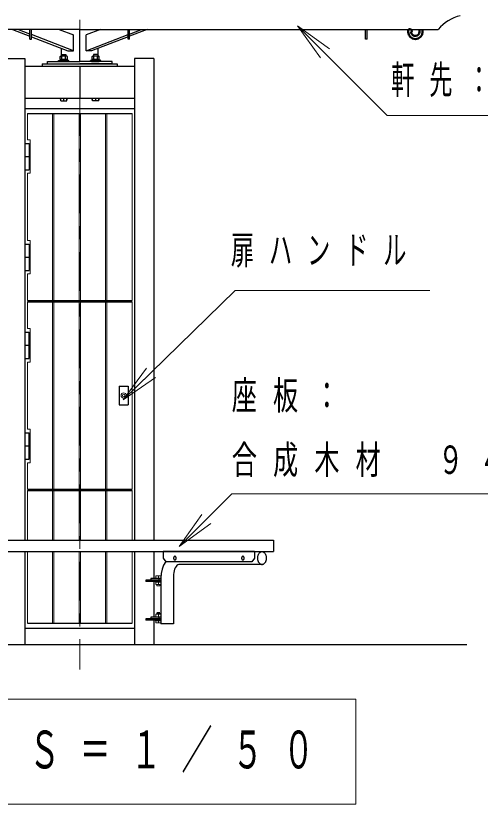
# Model space of a CAD drawing. Units: millimetres on the paper. Extents: x -365 to 0, y 0 to 257.
# Drawn here: x -272.2 to -236.2, y 65.3 to 126.4 of the extents above; entities that cross this region are included whole.
import ezdxf

# ---------------------------------------------------------------- set-up
doc = ezdxf.new("R2010")
doc.units = ezdxf.units.MM
doc.linetypes.add('USER2', pattern=[6, 3, -1, 1, -1])
doc.layers.add('1_50', color=7, linetype='Continuous', lineweight=25)
doc.styles.add('ＭＳ ゴシック', font='')
doc.styles.get('ＭＳ ゴシック').set_extended_font_data('MS Gothic')

msp = doc.modelspace()

# ---------------------------------------------------------------- linework, layer by layer
at = {"layer": '1_50', "linetype": 'USER2', "lineweight": 13}
msp.add_line((-267.263, 138.055), (-267.263, 75.713), dxfattribs=at)
at = {"layer": '1_50', "color": 4}
for p, q in [((-267.263, 125.3), (-295.029, 125.3)), ((-267.263, 125.3), (-239.496, 125.3)), ((-264.213, 97.673), (-264.213, 96.213)), ((-264.213, 97.673), (-263.513, 97.673)), ((-263.513, 97.673), (-263.513, 96.213)), ((-264.213, 96.213), (-263.513, 96.213))]:
    msp.add_line(p, q, dxfattribs=at)
at = {"layer": '1_50'}
for p, q in [((-272.474, 125.3), (-271.123, 124.778)), ((-271.123, 124.942), (-272.05, 125.3)), ((-271.123, 124.551), (-271.123, 125.301)), ((-271.003, 124.551), (-271.003, 125.301)), ((-268.867, 125.3), (-267.758, 124.872)), ((-268.677, 125.227), (-268.677, 125.3)), ((-267.263, 122.823), (-267.263, 125.3)), ((-267.263, 122.823), (-267.263, 125.3)), ((-265.658, 125.3), (-266.768, 124.872)), ((-265.848, 125.227), (-265.848, 125.3)), ((-263.523, 124.551), (-263.523, 125.301)), ((-263.403, 124.551), (-263.403, 125.301)), ((-263.403, 124.942), (-262.475, 125.3)), ((-262.051, 125.3), (-263.403, 124.778)), ((-245.123, 124.551), (-245.123, 125.301)), ((-245.003, 124.551), (-245.003, 125.301)), ((-267.758, 123.643), (-271.003, 124.896)), ((-271.003, 124.732), (-268.182, 123.643)), ((-267.758, 123.643), (-267.758, 124.872)), ((-266.768, 123.643), (-263.523, 124.896)), ((-266.768, 123.643), (-266.768, 124.872)), ((-263.523, 124.732), (-266.343, 123.643)), ((-271.123, 124.551), (-271.003, 124.551)), ((-263.403, 124.551), (-263.523, 124.551)), ((-245.003, 124.551), (-245.123, 124.551)), ((-268.677, 123.143), (-268.677, 123.834)), ((-268.182, 123.643), (-267.758, 123.643)), ((-268.182, 123.643), (-267.758, 123.643)), ((-266.343, 123.643), (-266.768, 123.643)), ((-266.343, 123.643), (-266.768, 123.643)), ((-265.848, 123.143), (-265.848, 123.834)), ((-273.013, 123.043), (-271.513, 123.043)), ((-271.513, 123.043), (-271.513, 85.743)), ((-269.763, 122.823), (-267.263, 122.823)), ((-269.763, 122.643), (-269.763, 122.823)), ((-268.9, 122.823), (-268.9, 122.887)), ((-268.9, 122.887), (-268.1, 122.887)), ((-268.78, 122.967), (-268.78, 122.887)), ((-268.22, 122.967), (-268.78, 122.967)), ((-268.22, 122.887), (-268.78, 122.887)), ((-268.777, 123.2), (-268.73, 123.227)), ((-268.777, 122.967), (-268.777, 123.2)), ((-268.777, 122.967), (-268.223, 122.967)), ((-268.163, 122.823), (-268.763, 122.823)), ((-268.27, 123.227), (-268.73, 123.227)), ((-268.66, 123.363), (-268.34, 123.363)), ((-268.66, 123.363), (-268.66, 123.227)), ((-268.639, 122.967), (-268.639, 123.2)), ((-268.521, 122.967), (-268.5, 122.887)), ((-268.5, 122.967), (-268.479, 122.887)), ((-268.361, 122.967), (-268.361, 123.2)), ((-268.34, 123.363), (-268.34, 123.227)), ((-268.223, 123.2), (-268.27, 123.227)), ((-268.223, 122.967), (-268.223, 123.2)), ((-268.22, 122.967), (-268.22, 122.887)), ((-268.1, 122.823), (-268.1, 122.887)), ((-264.763, 122.823), (-267.263, 122.823)), ((-266.425, 122.823), (-266.425, 122.887)), ((-265.625, 122.887), (-266.425, 122.887)), ((-266.363, 122.823), (-265.763, 122.823)), ((-266.305, 122.967), (-266.305, 122.887)), ((-265.745, 122.967), (-266.305, 122.967)), ((-265.745, 122.887), (-266.305, 122.887)), ((-266.302, 123.2), (-266.255, 123.227)), ((-266.302, 122.967), (-266.302, 123.2)), ((-266.302, 122.967), (-265.748, 122.967)), ((-265.795, 123.227), (-266.255, 123.227)), ((-266.185, 123.363), (-266.185, 123.227)), ((-265.865, 123.363), (-266.185, 123.363)), ((-266.164, 122.967), (-266.164, 123.2)), ((-266.047, 122.967), (-266.025, 122.887)), ((-266.025, 122.967), (-266.004, 122.887)), ((-265.887, 122.967), (-265.887, 123.2)), ((-265.865, 123.363), (-265.865, 123.227)), ((-265.748, 123.2), (-265.795, 123.227)), ((-265.748, 122.967), (-265.748, 123.2)), ((-265.745, 122.967), (-265.745, 122.887)), ((-265.625, 122.823), (-265.625, 122.887)), ((-264.763, 122.643), (-264.763, 122.823)), ((-263.013, 123.043), (-263.013, 85.743)), ((-261.513, 123.043), (-263.013, 123.043)), ((-261.513, 123.043), (-261.513, 85.743)), ((-271.513, 122.463), (-263.013, 122.463)), ((-270.163, 122.643), (-270.163, 122.463)), ((-270.163, 122.643), (-264.363, 122.643)), ((-270.163, 122.463), (-264.363, 122.463)), ((-269.763, 122.643), (-267.263, 122.643)), ((-269.763, 122.643), (-267.263, 122.643)), ((-268.963, 122.643), (-267.263, 122.643)), ((-264.763, 122.643), (-267.263, 122.643)), ((-265.563, 122.643), (-267.263, 122.643)), ((-264.763, 122.643), (-267.263, 122.643)), ((-267.263, 122.463), (-267.263, 119.963)), ((-264.363, 122.643), (-264.363, 122.463)), ((-271.513, 119.963), (-263.013, 119.963)), ((-268.74, 119.863), (-268.84, 119.963)), ((-268.74, 119.763), (-268.74, 119.963)), ((-268.74, 119.763), (-268.26, 119.763)), ((-268.5, 119.763), (-268.5, 119.963)), ((-268.26, 119.863), (-268.16, 119.963)), ((-268.26, 119.763), (-268.26, 119.963)), ((-266.265, 119.863), (-266.365, 119.963)), ((-266.265, 119.763), (-266.265, 119.963)), ((-265.785, 119.763), (-266.265, 119.763)), ((-266.025, 119.763), (-266.025, 119.963)), ((-265.785, 119.863), (-265.685, 119.963)), ((-265.785, 119.763), (-265.785, 119.963)), ((-271.513, 119.163), (-263.013, 119.163)), ((-271.313, 118.793), (-263.213, 118.793)), ((-271.513, 116.473), (-271.194, 116.473)), ((-271.194, 116.473), (-271.194, 114.433)), ((-271.513, 115.453), (-271.194, 115.453)), ((-271.513, 114.433), (-271.194, 114.433)), ((-271.513, 108.673), (-271.194, 108.673)), ((-271.194, 108.673), (-271.194, 106.633)), ((-271.513, 107.653), (-271.194, 107.653)), ((-271.513, 106.633), (-271.194, 106.633)), ((-271.313, 104.293), (-263.213, 104.293)), ((-271.313, 104.193), (-263.213, 104.193)), ((-271.513, 101.853), (-271.194, 101.853)), ((-271.194, 99.813), (-271.194, 101.853)), ((-271.513, 100.833), (-271.194, 100.833)), ((-271.513, 99.813), (-271.194, 99.813)), ((-271.513, 94.053), (-271.194, 94.053)), ((-271.194, 92.013), (-271.194, 94.053)), ((-271.513, 93.033), (-271.194, 93.033)), ((-271.513, 92.013), (-271.194, 92.013)), ((-271.313, 89.693), (-263.213, 89.693)), ((-271.313, 89.593), (-263.213, 89.593)), ((-271.513, 84.863), (-271.513, 77.643)), ((-271.513, 84.843), (-271.513, 77.643)), ((-263.013, 84.863), (-263.013, 77.643)), ((-263.013, 84.843), (-263.013, 77.643)), ((-261.513, 84.863), (-261.513, 82.763)), ((-261.513, 84.843), (-261.513, 82.891)), ((-260.794, 84.843), (-260.794, 84.343)), ((-253.722, 84.843), (-260.794, 84.843)), ((-260.794, 84.343), (-260.582, 84.043)), ((-253.722, 84.343), (-253.923, 84.043)), ((-253.722, 84.843), (-253.722, 84.343)), ((-253.923, 84.043), (-260.582, 84.043)), ((-253.141, 83.857), (-259.505, 83.857)), ((-262.135, 82.643), (-262.135, 82.523)), ((-260.981, 82.643), (-262.135, 82.643)), ((-260.981, 82.523), (-262.135, 82.523)), ((-261.768, 82.763), (-261.768, 82.643)), ((-260.981, 82.763), (-261.768, 82.763)), ((-261.513, 82.651), (-261.513, 79.891)), ((-261.513, 82.523), (-261.513, 79.763)), ((-261.145, 82.763), (-261.145, 82.643)), ((-260.981, 82.815), (-260.981, 79.243)), ((-260.009, 82.943), (-260.009, 79.243)), ((-262.135, 79.643), (-262.135, 79.523)), ((-260.981, 79.643), (-262.135, 79.643)), ((-260.981, 79.523), (-262.135, 79.523)), ((-261.768, 79.763), (-261.768, 79.643)), ((-260.981, 79.763), (-261.768, 79.763)), ((-261.513, 79.651), (-261.513, 77.643)), ((-261.513, 79.523), (-261.513, 77.643)), ((-261.145, 79.763), (-261.145, 79.643)), ((-271.513, 78.923), (-263.013, 78.923)), ((-271.313, 79.293), (-263.213, 79.293)), ((-260.009, 79.243), (-260.981, 79.243)), ((-361.55, 77.643), (-237.263, 77.643))]:
    msp.add_line(p, q, dxfattribs=at)
at = {"layer": '1_50', "lineweight": 13}
for p, q in [((-248.613, 123.091), (-250.381, 125.566)), ((-250.381, 125.566), (-247.906, 123.798)), ((-250.381, 125.566), (-248.26, 123.444)), ((-271.313, 118.793), (-271.313, 116.753)), ((-263.213, 118.793), (-263.213, 104.293)), ((-271.313, 116.753), (-271.113, 116.753)), ((-271.113, 116.753), (-271.113, 114.153)), ((-271.313, 114.153), (-271.113, 114.153)), ((-271.313, 114.153), (-271.313, 108.953)), ((-271.313, 108.953), (-271.113, 108.953)), ((-271.113, 108.953), (-271.113, 106.353)), ((-271.313, 106.353), (-271.313, 104.293)), ((-271.313, 106.353), (-271.113, 106.353)), ((-271.313, 102.133), (-271.313, 104.193)), ((-263.213, 89.693), (-263.213, 104.193)), ((-271.313, 102.133), (-271.113, 102.133)), ((-271.113, 99.533), (-271.113, 102.133)), ((-271.313, 94.333), (-271.313, 99.533)), ((-271.313, 99.533), (-271.113, 99.533)), ((-263.899, 96.61), (-262.101, 99.063)), ((-263.899, 96.61), (-261.752, 98.705)), ((-261.403, 98.347), (-263.899, 96.61)), ((-271.313, 94.333), (-271.113, 94.333)), ((-271.113, 91.733), (-271.113, 94.333)), ((-271.313, 89.693), (-271.313, 91.733)), ((-271.313, 91.733), (-271.113, 91.733)), ((-271.313, 89.593), (-271.313, 85.743)), ((-263.213, 89.593), (-263.213, 85.743)), ((-259.571, 85.245), (-257.804, 87.72)), ((-259.571, 85.245), (-257.45, 87.366)), ((-257.096, 87.013), (-259.571, 85.245)), ((-271.313, 84.843), (-271.313, 79.293)), ((-263.213, 84.843), (-263.213, 79.293)), ((-261.402, 82.763), (-261.402, 82.799)), ((-260.981, 82.799), (-261.402, 82.799)), ((-261.402, 82.487), (-261.402, 82.523)), ((-260.981, 82.487), (-261.402, 82.487)), ((-261.378, 82.799), (-261.378, 82.967)), ((-260.976, 82.967), (-261.378, 82.967)), ((-261.378, 82.295), (-261.378, 82.487)), ((-261.174, 82.799), (-261.174, 82.967)), ((-261.174, 82.295), (-261.174, 82.487)), ((-260.981, 82.295), (-261.378, 82.295)), ((-261.294, 82.199), (-261.294, 82.295)), ((-261.054, 82.199), (-261.294, 82.199)), ((-261.054, 82.199), (-261.054, 82.295)), ((-261.054, 80.139), (-261.294, 80.139)), ((-261.054, 80.087), (-261.294, 80.087)), ((-261.294, 80.087), (-261.294, 79.991)), ((-261.054, 80.087), (-261.054, 79.991)), ((-261.402, 79.799), (-261.402, 79.763)), ((-260.981, 79.799), (-261.402, 79.799)), ((-261.402, 79.523), (-261.402, 79.487)), ((-260.981, 79.487), (-261.402, 79.487)), ((-260.981, 79.991), (-261.378, 79.991)), ((-261.378, 79.991), (-261.378, 79.799)), ((-261.378, 79.487), (-261.378, 79.319)), ((-261.174, 79.991), (-261.174, 79.799)), ((-261.174, 79.487), (-261.174, 79.319)), ((-260.981, 79.319), (-261.378, 79.319)), ((-245.863, 73.41), (-288.663, 73.41)), ((-245.863, 65.276), (-245.863, 73.41)), ((-288.663, 65.276), (-245.863, 65.276))]:
    msp.add_line(p, q, dxfattribs=at)
at = {"layer": '1_50', "color": 140, "lineweight": 50}
for p, q in [((-240.943, 125.301), (-240.943, 125.111)), ((-240.703, 125.301), (-240.703, 125.111)), ((-241.823, 125.191), (-241.823, 125.111))]:
    msp.add_line(p, q, dxfattribs=at)
at = {"layer": '1_50', "color": 190, "lineweight": 13}
for p, q in [((-269.363, 104.293), (-269.363, 118.793)), ((-269.263, 104.293), (-269.263, 118.793)), ((-267.313, 104.293), (-267.313, 118.793)), ((-267.213, 104.293), (-267.213, 118.793)), ((-265.263, 104.293), (-265.263, 118.793)), ((-265.163, 104.293), (-265.163, 118.793)), ((-269.363, 89.693), (-269.363, 104.193)), ((-269.263, 89.693), (-269.263, 104.193)), ((-267.313, 89.693), (-267.313, 104.193)), ((-267.213, 89.693), (-267.213, 104.193)), ((-265.263, 89.693), (-265.263, 104.193)), ((-265.163, 89.693), (-265.163, 104.193)), ((-269.363, 85.743), (-269.363, 89.593)), ((-269.263, 85.743), (-269.263, 89.593)), ((-267.313, 85.743), (-267.313, 89.593)), ((-267.213, 85.743), (-267.213, 89.593)), ((-265.263, 85.743), (-265.263, 89.593)), ((-265.163, 85.743), (-265.163, 89.593)), ((-269.363, 79.293), (-269.363, 84.863)), ((-269.263, 79.293), (-269.263, 84.863)), ((-267.313, 79.293), (-267.313, 84.863)), ((-267.213, 79.293), (-267.213, 84.863)), ((-265.263, 79.293), (-265.263, 84.863)), ((-265.163, 79.293), (-265.163, 84.863))]:
    msp.add_line(p, q, dxfattribs=at)
at = {"layer": '1_50', "color": 40}
for p, q in [((-282.263, 85.743), (-252.263, 85.743)), ((-252.263, 85.743), (-252.263, 84.863)), ((-282.263, 84.863), (-252.263, 84.863))]:
    msp.add_line(p, q, dxfattribs=at)
at = {"layer": '1_50', "lineweight": 13}
for points in [[(-250.381, 125.566), (-243.449, 118.634), (-215.719, 118.634)], [(-263.899, 96.61), (-255.213, 105.083), (-240.139, 105.083)], [(-259.571, 85.245), (-255.482, 89.334), (-225.039, 89.334)]]:
    msp.add_lwpolyline(points, dxfattribs=at)
at = {"layer": '1_50'}
for points in [[(-259.892, 84.483), (-259.901, 84.483), (-259.909, 84.481), (-259.918, 84.478), (-259.926, 84.475), (-259.934, 84.47), (-259.942, 84.464), (-259.949, 84.458), (-259.956, 84.45), (-259.962, 84.442), (-259.968, 84.433), (-259.973, 84.423), (-259.978, 84.413), (-259.982, 84.402), (-259.985, 84.391), (-259.988, 84.379), (-259.99, 84.367), (-259.991, 84.355), (-259.991, 84.343), (-259.991, 84.331), (-259.99, 84.319), (-259.988, 84.307), (-259.985, 84.295), (-259.982, 84.284), (-259.978, 84.273), (-259.973, 84.263), (-259.968, 84.253), (-259.962, 84.244), (-259.956, 84.236), (-259.949, 84.228), (-259.942, 84.222), (-259.934, 84.216), (-259.926, 84.212), (-259.918, 84.208), (-259.909, 84.205), (-259.901, 84.204), (-259.892, 84.203), (-259.883, 84.204), (-259.875, 84.205), (-259.866, 84.208), (-259.858, 84.212), (-259.85, 84.216), (-259.843, 84.222), (-259.835, 84.228), (-259.828, 84.236), (-259.822, 84.244), (-259.816, 84.253), (-259.811, 84.263), (-259.806, 84.273), (-259.802, 84.284), (-259.799, 84.295), (-259.796, 84.307), (-259.795, 84.319), (-259.793, 84.331), (-259.793, 84.343), (-259.793, 84.355), (-259.795, 84.367), (-259.796, 84.379), (-259.799, 84.391), (-259.802, 84.402), (-259.806, 84.413), (-259.811, 84.423), (-259.816, 84.433), (-259.822, 84.442), (-259.828, 84.45), (-259.835, 84.458), (-259.843, 84.464), (-259.85, 84.47), (-259.858, 84.475), (-259.866, 84.478), (-259.875, 84.481), (-259.883, 84.483)], [(-254.624, 84.483), (-254.633, 84.483), (-254.641, 84.481), (-254.65, 84.478), (-254.658, 84.475), (-254.666, 84.47), (-254.674, 84.464), (-254.681, 84.458), (-254.688, 84.45), (-254.694, 84.442), (-254.7, 84.433), (-254.705, 84.423), (-254.71, 84.413), (-254.714, 84.402), (-254.717, 84.391), (-254.72, 84.379), (-254.722, 84.367), (-254.723, 84.355), (-254.723, 84.343), (-254.723, 84.331), (-254.722, 84.319), (-254.72, 84.307), (-254.717, 84.295), (-254.714, 84.284), (-254.71, 84.273), (-254.705, 84.263), (-254.7, 84.253), (-254.694, 84.244), (-254.688, 84.236), (-254.681, 84.228), (-254.674, 84.222), (-254.666, 84.216), (-254.658, 84.212), (-254.65, 84.208), (-254.641, 84.205), (-254.633, 84.204), (-254.624, 84.203), (-254.615, 84.204), (-254.607, 84.205), (-254.598, 84.208), (-254.59, 84.212), (-254.582, 84.216), (-254.575, 84.222), (-254.567, 84.228), (-254.56, 84.236), (-254.554, 84.244), (-254.548, 84.253), (-254.543, 84.263), (-254.538, 84.273), (-254.534, 84.284), (-254.531, 84.295), (-254.528, 84.307), (-254.527, 84.319), (-254.525, 84.331), (-254.525, 84.343), (-254.525, 84.355), (-254.527, 84.367), (-254.528, 84.379), (-254.531, 84.391), (-254.534, 84.402), (-254.538, 84.413), (-254.543, 84.423), (-254.548, 84.433), (-254.554, 84.442), (-254.56, 84.45), (-254.567, 84.458), (-254.575, 84.464), (-254.582, 84.47), (-254.59, 84.475), (-254.598, 84.478), (-254.607, 84.481), (-254.615, 84.483)], [(-253.141, 83.857), (-253.11, 83.859), (-253.079, 83.865), (-253.049, 83.874), (-253.02, 83.886), (-252.991, 83.903), (-252.964, 83.922), (-252.938, 83.945), (-252.914, 83.971), (-252.891, 83.999), (-252.87, 84.031), (-252.851, 84.064), (-252.835, 84.1), (-252.82, 84.138), (-252.809, 84.177), (-252.799, 84.217), (-252.793, 84.259), (-252.789, 84.301), (-252.787, 84.343), (-252.789, 84.385), (-252.793, 84.428), (-252.799, 84.469), (-252.809, 84.509), (-252.82, 84.549), (-252.835, 84.586), (-252.851, 84.622), (-252.87, 84.656), (-252.891, 84.687), (-252.914, 84.715), (-252.938, 84.741), (-252.964, 84.764), (-252.991, 84.784), (-253.02, 84.8), (-253.049, 84.813), (-253.079, 84.822), (-253.11, 84.827), (-253.141, 84.829), (-253.172, 84.827), (-253.202, 84.822), (-253.232, 84.813), (-253.262, 84.8), (-253.29, 84.784), (-253.318, 84.764), (-253.344, 84.741), (-253.368, 84.715), (-253.391, 84.687), (-253.412, 84.656), (-253.43, 84.622), (-253.447, 84.586), (-253.461, 84.549), (-253.473, 84.509), (-253.482, 84.469), (-253.489, 84.428), (-253.493, 84.385), (-253.494, 84.343), (-253.493, 84.301), (-253.489, 84.259), (-253.482, 84.217), (-253.473, 84.177), (-253.461, 84.138), (-253.447, 84.1), (-253.43, 84.064), (-253.412, 84.031), (-253.391, 83.999), (-253.368, 83.971), (-253.344, 83.945), (-253.318, 83.922), (-253.29, 83.903), (-253.262, 83.886), (-253.232, 83.874), (-253.202, 83.865), (-253.172, 83.859)]]:
    msp.add_lwpolyline(points, close=True, dxfattribs=at)
for points in [[(-260.604, 84.074), (-260.765, 83.798), (-260.883, 83.489), (-260.956, 83.158), (-260.981, 82.815)], [(-259.505, 83.857), (-259.584, 83.846), (-259.661, 83.812), (-259.734, 83.758), (-259.801, 83.683), (-259.861, 83.589), (-259.913, 83.48), (-259.954, 83.358), (-259.984, 83.226), (-260.003, 83.086), (-260.009, 82.943)]]:
    msp.add_lwpolyline(points, dxfattribs=at)
at = {"layer": '1_50', "color": 4, "lineweight": 13}
for radius in [0.2, 0.1]:
    msp.add_circle((-263.863, 96.943), radius, dxfattribs=at)
at = {"layer": '1_50', "color": 4}
msp.add_arc((-237.045, 123.243), 3.2, 103.27827, 139.99875, dxfattribs=at)
at = {"layer": '1_50', "color": 140, "lineweight": 50}
for centre, radius, start, end in [((-241.683, 125.191), 0.14, 328.5346, 180), ((-241.263, 125.111), 0.56, 180, 0), ((-241.478, 125.066), 0.1, 148.53459, 191.87635), ((-241.263, 125.111), 0.32, 191.87635, 0)]:
    msp.add_arc(centre, radius, start, end, dxfattribs=at)
at = {"layer": '1_50'}
for centre, radius, start, end in [((-268.708, 123.099), 0.123, 55.61586, 124.38414), ((-268.5, 122.763), 0.459, 72.41211, 107.58789), ((-268.292, 123.099), 0.123, 55.61586, 124.38414), ((-266.233, 123.099), 0.123, 55.61586, 124.38414), ((-266.025, 122.763), 0.459, 72.41211, 107.58789), ((-265.817, 123.099), 0.123, 55.61586, 124.38414)]:
    msp.add_arc(centre, radius, start, end, dxfattribs=at)

# ---------------------------------------------------------------- texts
at = {"layer": '1_50', "style": 'ＭＳ ゴシック'}
for s, insert, char_height, attachment_point in [('\\T1.64;\\W0.6;軒先：アルミ押出材', (-243.136, 121.284), 2.199, 4), ('\\T1.64;\\W0.6;扉ハンドル', (-255.556, 108.083), 2.199, 4), ('\\T1.64;\\W0.65;座板：', (-255.486, 96.834), 2.199, 4), ('\\T1.64;\\W0.65;合成木材\u3000９４×４４', (-255.486, 91.834), 2.199, 4), ('\\T1.64;\\W0.6;立面図\u3000Ｓ＝１／５０', (-267.263, 69.343), 2.933, 5)]:
    msp.add_mtext(s, dxfattribs=dict(at, insert=insert, char_height=char_height, attachment_point=attachment_point))

doc.saveas('drawing.dxf')
